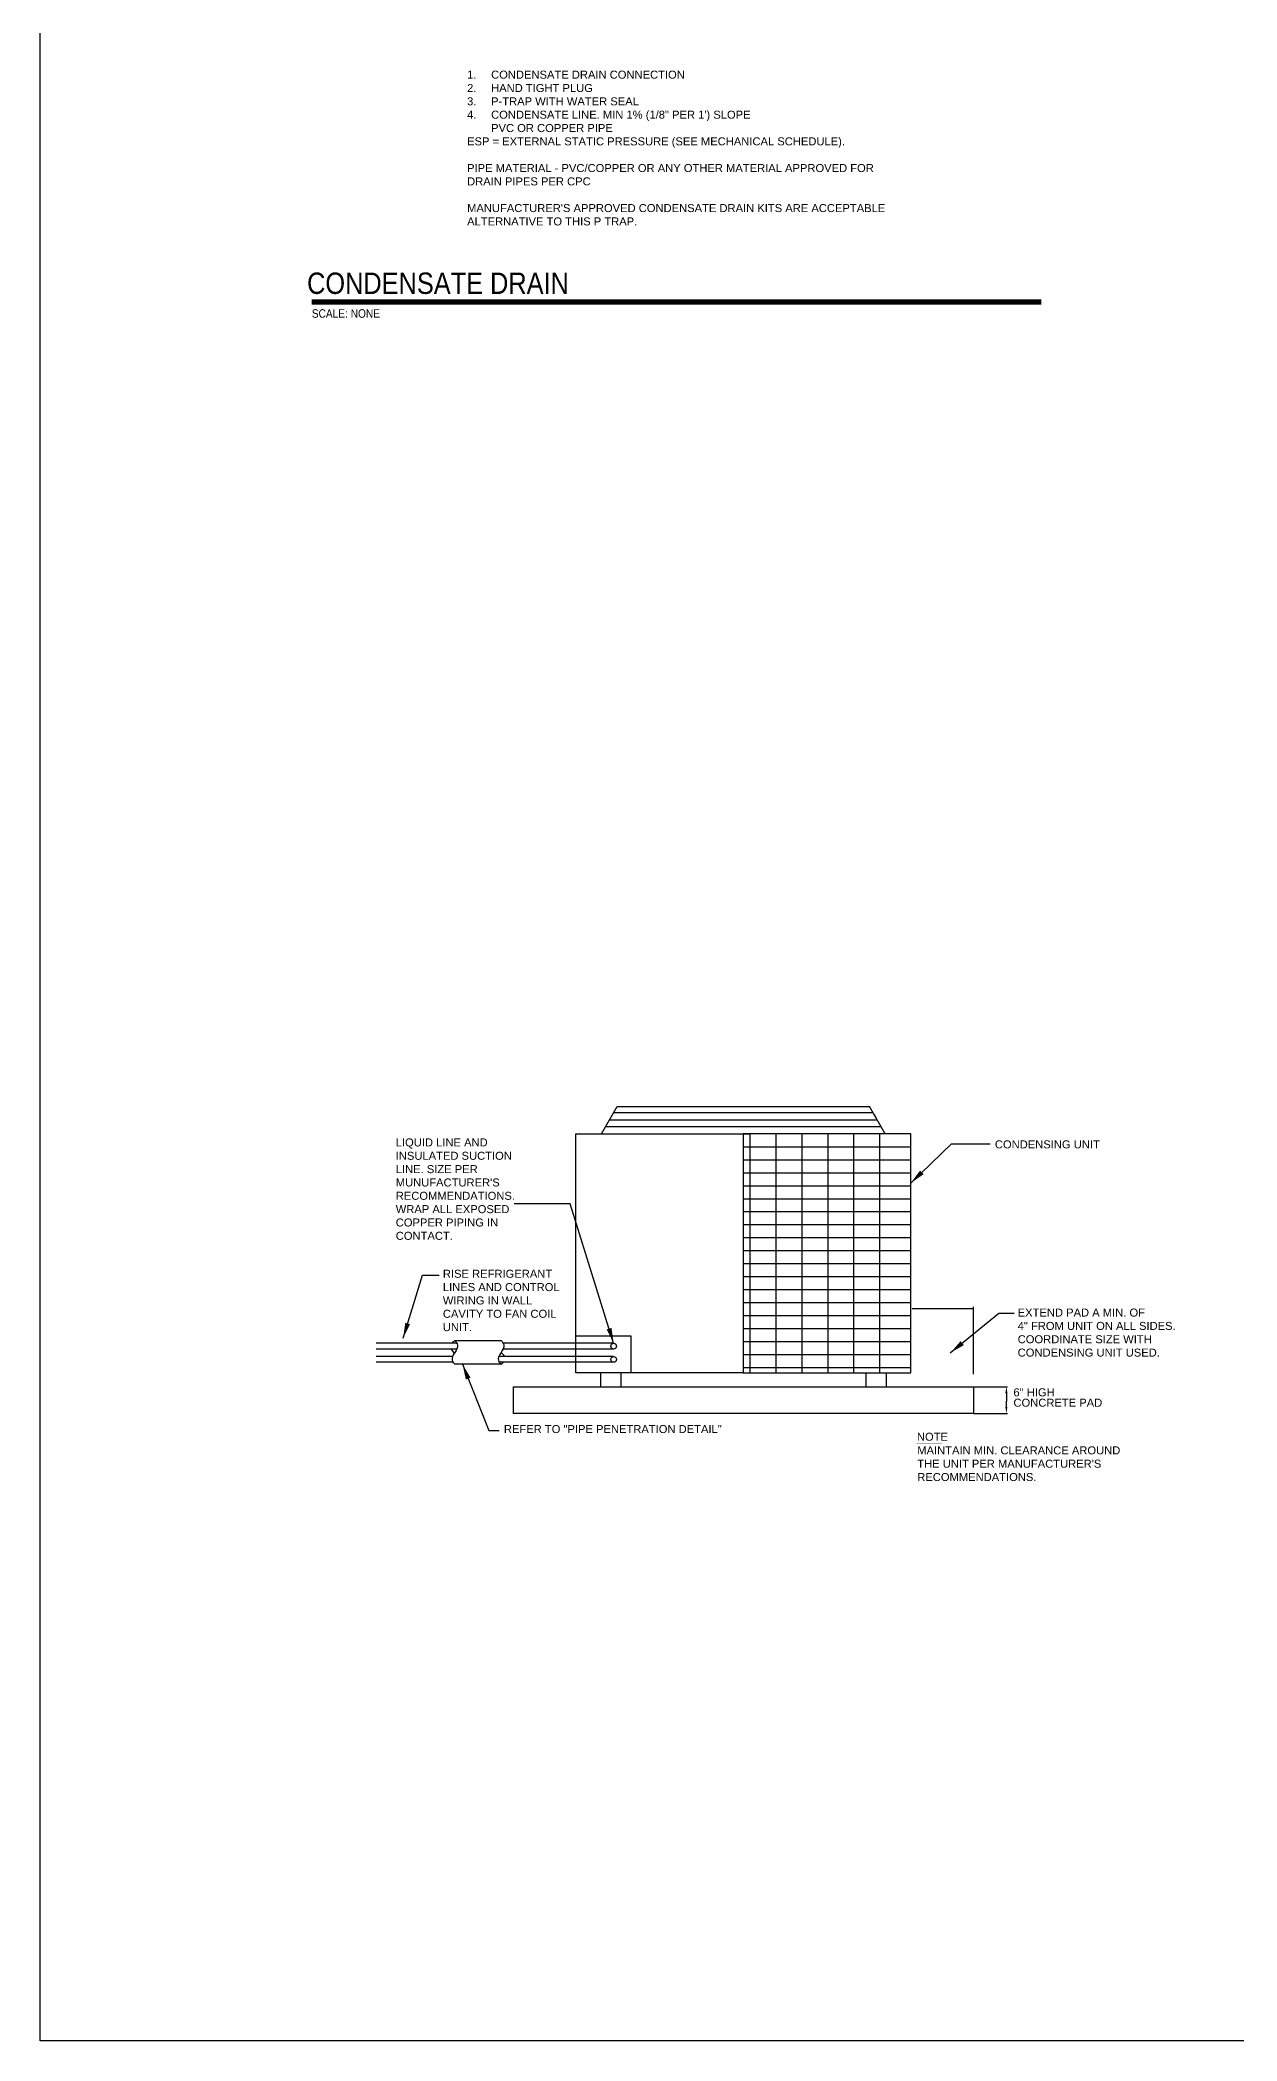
# Model space of a CAD drawing. Header units: inches. Extents: x -22 to 145, y -20 to 61.
# Drawn here: x 90.51 to 104.54, y 3.98 to 27.42 of the extents above; entities that cross this region are included whole.
import ezdxf

# ---------------------------------------------------------------- set-up
doc = ezdxf.new("R2010")
doc.units = ezdxf.units.IN
doc.header["$MEASUREMENT"] = 0
for name, color, linetype in [('Annotations', 1, 'Continuous'), ('E-TXT1', 2, 'Continuous'), ('LINE', 3, 'Continuous'), ('M-DET-TXT', 2, 'Continuous'), ('SCHED-BORDER', 13, 'Continuous'), ('TEXT', 2, 'Continuous')]:
    doc.layers.add(name, color=color, linetype=linetype)
doc.styles.add('Arial', font='arial.ttf')
doc.styles.add('gmep', font='arial.ttf', dxfattribs={"width": 0.85, "height": 0.938})
doc.styles.add('section title', font='arial.ttf', dxfattribs={"width": 0.85, "height": 0.25})
doc.styles.get("Standard").update_dxf_attribs({"font": 'arial.ttf'})
doc.dimstyles.new('Standard 1', dxfattribs={"dimtxt": 0.18, "dimasz": 0.18, "dimexe": 0.18, "dimexo": 0.0625, "dimgap": 0.09, "dimtad": 0, "dimtih": 1, "dimtoh": 1, "dimdec": 4, "dimzin": 0, "dimdsep": 46, "dimlunit": 4, "dimtxsty": 'Standard', "dimcen": 0.09, "dimadec": 0, "dimazin": 0, "dimtfac": 1, "dimtdec": 4, "dimtofl": 0, "dimtmove": 0, "dimatfit": 3, "dimfxl": 1, "dimtolj": 1, "dimtzin": 0, "dimarcsym": 0})

msp = doc.modelspace()

# ---------------------------------------------------------------- linework, layer by layer
at = {"layer": 'E-TXT1'}
for points, const_width in [([(93.6935, 24.34816), (102.24468, 24.34816)], 0.0625), ([(100.7791, 10.9738), (101.08076, 10.9738)], 0.00713)]:
    msp.add_lwpolyline(points, dxfattribs=dict(at, const_width=const_width))
at = {"layer": 'LINE'}
for p, q in [((97.09064, 14.60596), (97.27441, 14.92426)), ((97.23419, 14.8546), (100.27122, 14.8546)), ((97.27441, 14.92426), (100.231, 14.92426)), ((100.41477, 14.60596), (100.231, 14.92426)), ((100.28416, 14.8322), (100.32289, 14.76511)), ((97.13855, 14.68894), (100.36687, 14.68894)), ((100.32289, 14.76511), (97.18253, 14.76511)), ((98.75271, 14.60596), (98.75271, 14.45386)), ((98.75271, 14.60596), (98.82876, 14.60596)), ((98.82876, 14.60596), (98.82876, 11.807)), ((99.13296, 14.60596), (99.13296, 11.807)), ((99.43716, 14.60596), (99.43716, 11.807)), ((99.74136, 14.60596), (99.74136, 11.807)), ((100.04556, 14.60596), (100.04556, 11.807)), ((100.34976, 14.60596), (100.34976, 11.807)), ((98.75271, 14.45386), (100.71448, 14.45386)), ((98.75271, 14.30176), (100.71448, 14.30176)), ((98.75271, 14.14966), (100.71448, 14.14966)), ((98.75271, 13.99756), (100.71448, 13.99756)), ((98.75271, 13.84546), (100.71448, 13.84546)), ((98.75271, 13.69336), (100.71448, 13.69336)), ((98.75271, 13.54126), (100.71448, 13.54126)), ((98.75271, 13.38916), (100.71448, 13.38916)), ((98.75271, 13.23706), (100.71448, 13.23706)), ((98.75271, 13.08496), (100.71448, 13.08496)), ((98.75271, 12.93286), (100.71448, 12.93286)), ((98.75271, 12.78076), (100.71448, 12.78076)), ((98.75271, 12.62866), (100.71448, 12.62866)), ((98.75271, 12.47656), (100.71448, 12.47656)), ((100.7311, 12.56076), (101.45112, 12.56076)), ((101.45112, 11.78855), (101.45112, 12.57857)), ((96.79094, 12.23939), (97.43475, 12.23939)), ((97.43475, 12.23939), (97.43475, 11.807)), ((98.75271, 12.32446), (100.71448, 12.32446)), ((95.39682, 12.15113), (94.44907, 12.15113)), ((95.39572, 12.0839), (94.44907, 12.0839)), ((95.34626, 11.99567), (94.44907, 11.99567)), ((95.37313, 12.18403), (95.91475, 12.18403)), ((97.23351, 11.99567), (95.88787, 11.99567)), ((97.23353, 12.0839), (95.93733, 12.0839)), ((97.23353, 12.15113), (95.93844, 12.15113)), ((98.75271, 12.17236), (100.71448, 12.17236)), ((98.75271, 12.02026), (100.71448, 12.02026)), ((95.35333, 11.92845), (94.44907, 11.92845)), ((95.91475, 11.90505), (95.37313, 11.90505)), ((97.23351, 11.92845), (95.89495, 11.92845)), ((97.07986, 11.807), (97.07986, 11.64263)), ((97.31832, 11.807), (97.31832, 11.64263)), ((98.75271, 11.86816), (100.71448, 11.86816)), ((100.18709, 11.807), (100.18709, 11.64263)), ((100.42555, 11.807), (100.42555, 11.64263)), ((96.0543, 11.64263), (96.0543, 11.32926)), ((96.0543, 11.64263), (101.45112, 11.64263)), ((101.45112, 11.64263), (101.45112, 11.32926)), ((101.45112, 11.32926), (96.0543, 11.32926))]:
    msp.add_line(p, q, dxfattribs=at)
for points in [[(96.79094, 14.60596), (98.75271, 14.60596), (98.75271, 11.807), (96.79094, 11.807)], [(100.71448, 14.60596), (98.75271, 14.60596), (98.75271, 11.807), (100.71448, 11.807)]]:
    msp.add_lwpolyline(points, close=True, dxfattribs=at)
for centre in [(97.23351, 11.96206), (97.23353, 12.11752)]:
    msp.add_circle(centre, 0.03361, dxfattribs=at)
for points in [[(95.32612, 12.0839), (95.34478, 12.06302), (95.3527, 12.04631), (95.36789, 12.03609)], [(95.37313, 12.18403), (95.36092, 12.17314), (95.34871, 12.16225), (95.33937, 12.15113)], [(95.95846, 11.99567), (95.94182, 12.01842), (95.92808, 12.03116), (95.91435, 12.0439)], [(95.91475, 11.90505), (95.92479, 11.91282), (95.93484, 11.9206), (95.94351, 11.92845)]]:
    msp.add_open_spline(points, degree=3, dxfattribs=at)
for points in [[(95.37313, 12.18403), (95.4048, 12.13025), (95.37313, 12.04454), (95.34108, 11.95211), (95.37313, 11.90505)], [(95.91475, 12.18403), (95.94642, 12.13025), (95.91475, 12.04454), (95.8827, 11.95211), (95.91475, 11.90505)]]:
    msp.add_spline(points, degree=3, dxfattribs=at)
at = {"layer": 'SCHED-BORDER'}
msp.add_lwpolyline([(90.51163, 49.56448), (145.39823, 49.56448), (145.39823, 3.97844), (90.51163, 3.97844)], close=True, dxfattribs=at)
at = {"layer": 'TEXT'}
for p, q in [((101.45587, 11.64263), (101.84912, 11.64263)), ((101.83543, 11.56658), (101.83543, 11.47226)), ((101.45587, 11.32926), (101.84912, 11.32926)), ((101.83543, 11.40531), (101.83543, 11.47226))]:
    msp.add_line(p, q, dxfattribs=at)
for points in [[(101.82276, 11.56658), (101.84811, 11.56658), (101.83543, 11.64263)], [(101.82276, 11.40531), (101.84811, 11.40531), (101.83543, 11.32926)]]:
    msp.add_solid(points, dxfattribs=at)

# ---------------------------------------------------------------- texts
at = {"layer": 'E-TXT1', "style": 'section title', "width": 0.85}
msp.add_text('CONDENSATE DRAIN ', height=0.25, dxfattribs=at).set_placement((93.64129, 24.44393))
at = {"layer": 'E-TXT1', "insert": (93.69669, 24.26468), "char_height": 0.1, "width": 5.6304676, "attachment_point": 1, "style": 'gmep'}
msp.add_mtext('SCALE: NONE', dxfattribs=at)
at = {"layer": 'M-DET-TXT', "insert": (95.42235, 27.05918), "char_height": 0.09375, "attachment_point": 1, "style": 'Arial'}
msp.add_mtext_dynamic_manual_height_columns('\\A1;\\pi-0.28125,l0.375,t0.375;1.^ICONDENSATE DRAIN CONNECTION\\P2.^IHAND TIGHT PLUG\\P3.^IP-TRAP WITH WATER SEAL\\P4.^ICONDENSATE LINE. MIN 1% (1/8" PER 1\') SLOPE\\P^IPVC OR COPPER PIPE\\P\\pi0,l0.09375;ESP = EXTERNAL STATIC PRESSURE (SEE MECHANICAL SCHEDULE).\\P\\PPIPE MATERIAL - PVC/COPPER OR ANY OTHER MATERIAL APPROVED FOR DRAIN PIPES PER CPC \\P\\PMANUFACTURER\'S APPROVED CONDENSATE DRAIN KITS ARE ACCEPTABLE ALTERNATIVE TO THIS P TRAP.', width=5.1610823, gutter_width=4.03757, heights=[0], dxfattribs=at)
at = {"layer": 'TEXT'}
for s, p in [('CONDENSING UNIT', (101.70027, 14.4345)), ('6" HIGH', (101.91828, 11.52988)), ('CONCRETE PAD', (101.91828, 11.40846)), ('REFER TO "PIPE PENETRATION DETAIL"', (95.94739, 11.09992)), ('NOTE', (100.78711, 11.00984))]:
    msp.add_text(s, height=0.09375, dxfattribs=at).set_placement(p)
at = {"layer": 'TEXT', "char_height": 0.09375, "attachment_point": 1}
for s, insert, width in [("LIQUID LINE AND INSULATED SUCTION LINE. SIZE PER MUNUFACTURER'S RECOMMENDATIONS. WRAP ALL EXPOSED COPPER PIPING IN CONTACT.", (94.68016, 14.55107), 1.4205474), ('RISE REFRIGERANT\\PLINES AND CONTROL\\PWIRING IN WALL\\PCAVITY TO FAN COIL\\PUNIT.', (95.23236, 13.01275), 1.675946), ('EXTEND PAD A MIN. OF\\P4" FROM UNIT ON ALL SIDES.\\PCOORDINATE SIZE WITH\\PCONDENSING UNIT USED.', (101.96777, 12.55802), 1.9420575), ("MAINTAIN MIN. CLEARANCE AROUND\\PTHE UNIT PER MANUFACTURER'S\\PRECOMMENDATIONS.", (100.79094, 10.94389), 2.3794978)]:
    msp.add_mtext(s, dxfattribs=dict(at, insert=insert, width=width))

# ---------------------------------------------------------------- leaders
at = {"layer": 'Annotations'}
for points in [[(100.71448, 14.02874), (101.1918, 14.48736), (101.64445, 14.48736)], [(97.23353, 12.15113), (96.72267, 13.78394), (96.06658, 13.78394)], [(94.76692, 12.21105), (94.99347, 12.94791), (95.1906, 12.94791)], [(101.17853, 12.0391), (101.74571, 12.5043), (101.92771, 12.5043)], [(95.46253, 11.90505), (95.77187, 11.12803), (95.89035, 11.12803)]]:
    msp.add_leader(points, dimstyle='Standard 1', override={"dimgap": 0.09, "dimtad": 0}, dxfattribs=at)

doc.saveas('drawing.dxf')
